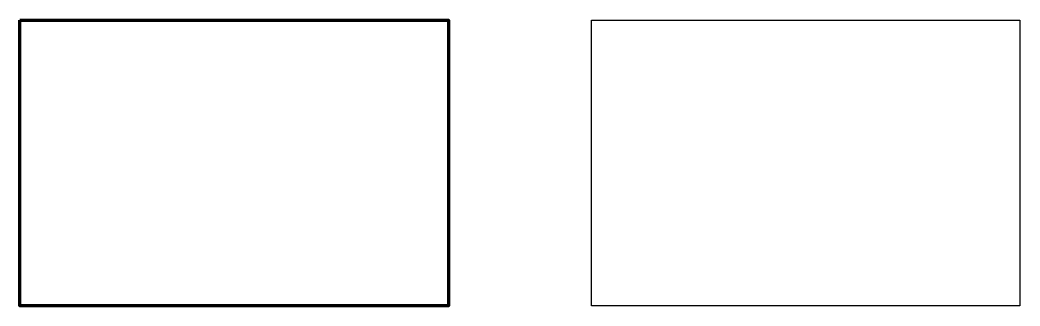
# Model space of a CAD drawing. Header units: millimetres. Extents: x 0 to 70, y 0 to 20.
import ezdxf

# ---------------------------------------------------------------- set-up
doc = ezdxf.new("R2010")
doc.units = ezdxf.units.MM
doc.header["$LTSCALE"] = 50
doc.linetypes.add('Rosetta-Dash', pattern=[5.588, 2.54, -1.27, 0.508, -1.27])
doc.layers.add('Design Layer-1', color=7, linetype='Continuous')

msp = doc.modelspace()

# ---------------------------------------------------------------- wipeouts: each hides what was drawn before it
at = {"color": 255, "linetype": 'Continuous', "lineweight": 120, "transparency": 33554687}
msp.add_wipeout([(0, 20), (30, 20), (30, 0), (0, 0)], dxfattribs=at).dxf.layer = 'Design Layer-1'
at = {"color": 255, "linetype": 'Rosetta-Dash', "lineweight": 25, "transparency": 33554687}
msp.add_wipeout([(40, 20), (70, 20), (70, 0), (40, 0)], dxfattribs=at).dxf.layer = 'Design Layer-1'

# ---------------------------------------------------------------- next in the draw order: linework, layer by layer
at = {"layer": 'Design Layer-1', "color": 1, "linetype": 'Continuous', "lineweight": 120, "true_color": 0xff0000, "transparency": 33554687, "flags": 128}
msp.add_lwpolyline([(0, 20), (30, 20), (30, 0), (0, 0)], close=True, dxfattribs=at)
at = {"layer": 'Design Layer-1', "color": 5, "linetype": 'Rosetta-Dash', "lineweight": 25, "true_color": 0x0000ff, "transparency": 33554687, "flags": 128}
msp.add_lwpolyline([(40, 20), (70, 20), (70, 0), (40, 0)], close=True, dxfattribs=at)

doc.saveas('drawing.dxf')
